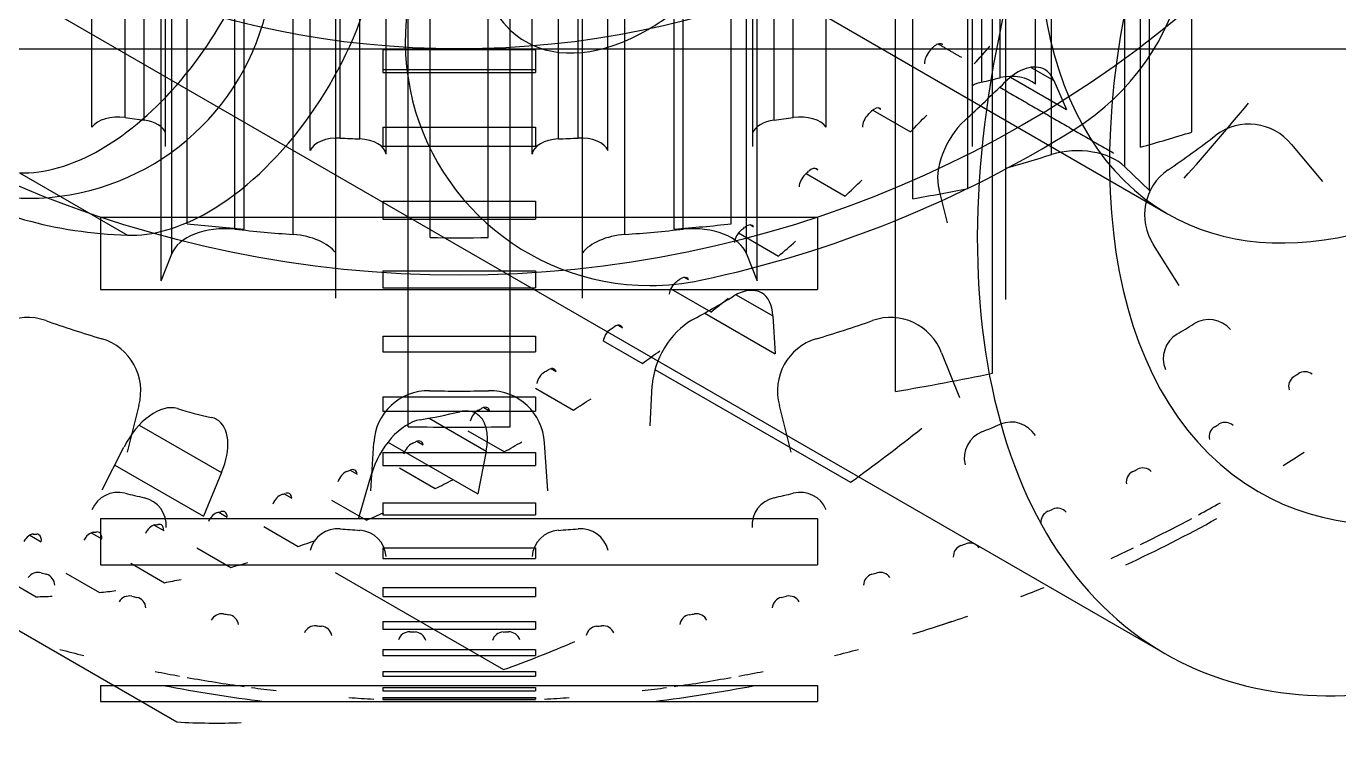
# Model space of a CAD drawing. Header units: millimetres. Extents: x 182.3 to 237.8, y 132.2 to 164.6.
# Drawn here: x 205.6 to 218.94, y 132.21 to 139.53 of the extents above; entities that cross this region are included whole.
import ezdxf

# ---------------------------------------------------------------- set-up
doc = ezdxf.new("R2010")
doc.units = ezdxf.units.MM
for name, color, linetype in [('V_06_Gears_Drive_Az_Pinion_1', 7, 'CONTINUOUS'), ('V_06_Gears_Drive_Az_Pinion_3', 7, 'CONTINUOUS'), ('V_06_Gears_Drive_El_Drive_Shaft_3', 7, 'CONTINUOUS'), ('V_06_Gears_Drive_El_Gear_0', 7, 'CONTINUOUS'), ('V_06_Gears_Drive_El_Gear_1', 7, 'CONTINUOUS'), ('V_06_Gears_Drive_El_Gear_2', 7, 'CONTINUOUS'), ('V_06_Gears_Drive_El_Gear_3', 7, 'CONTINUOUS'), ('V_06_Gears_Drive_El_Pinion_0', 7, 'CONTINUOUS'), ('V_06_Gears_Drive_El_Pinion_1', 7, 'CONTINUOUS'), ('V_06_Gears_Drive_El_Pinion_2', 7, 'CONTINUOUS'), ('V_06_Gears_Drive_El_Pinion_3', 7, 'CONTINUOUS'), ('V_06_Gears_Drive_El_Shaft_Bushing_0', 7, 'CONTINUOUS'), ('V_06_Gears_Drive_El_Shaft_Bushing_1', 7, 'CONTINUOUS'), ('V_06_Gears_Drive_El_Shaft_Bushing_2', 7, 'CONTINUOUS'), ('V_06_Gears_Drive_El_Shaft_Bushing_3', 7, 'CONTINUOUS'), ('V_06_Gears_Drive_Sensor_Gear_1', 7, 'CONTINUOUS'), ('V_06_Gears_Drive_Sensor_Gear_3', 7, 'CONTINUOUS')]:
    doc.layers.add(name, color=color, linetype=linetype)

msp = doc.modelspace()

# ---------------------------------------------------------------- linework, layer by layer
at = {"layer": 'V_06_Gears_Drive_Az_Pinion_1'}
for p, q in [((218.461, 138.328), (218.775, 137.953)), ((217.32, 136.896), (217.06, 137.309)), ((214.904, 136.211), (215.086, 135.757)), ((206.744, 135.675), (206.625, 135.202)), ((213.375, 135.202), (213.256, 135.675)), ((209.101, 134.809), (209.134, 135.297)), ((210.866, 135.297), (210.899, 134.809))]:
    msp.add_line(p, q, dxfattribs=at)
for centre, radius, start, end in [((218.028, 137.982), 0.554, 38.5543, 127.319), ((210, 148.5), 12.678, -55.3566, -52.6434), ((217.522, 137.615), 0.554, 124.681, -146.5543), ((205.615, 136.016), 0.554, 70.681, 159.4457), ((210, 148.5), 12.678, -109.3566, -106.6434), ((210, 148.5), 12.678, -73.3566, -70.6434), ((214.385, 136.016), 0.554, 20.5543, 109.319), ((206.21, 135.823), 0.554, -15.4457, 73.319), ((213.79, 135.823), 0.554, 106.681, -164.5543), ((209.687, 135.272), 0.554, 88.681, 177.4457), ((210, 148.5), 12.678, -91.3566, -88.6434), ((210.313, 135.272), 0.554, 2.5543, 91.319), ((210.001, 148.501), 15.957, -64.865, -61.1405), ((210.001, 148.5), 15.957, -100.865, -97.1405), ((210.001, 148.5), 15.957, -82.865, -79.1405)]:
    msp.add_arc(centre, radius, start, end, dxfattribs=at)
at = {"layer": 'V_06_Gears_Drive_Az_Pinion_3'}
for p, q in [((216.021, 138.227), (216.021, 145.367)), ((216.766, 138.103), (216.766, 145.243)), ((217.017, 137.861), (217.017, 145.001)), ((207.721, 137.468), (207.721, 144.608)), ((208.314, 137.414), (208.314, 144.554)), ((211.686, 137.414), (211.686, 144.554)), ((212.279, 137.468), (212.279, 144.608)), ((207.079, 137.217), (207.079, 144.357)), ((212.921, 137.217), (212.921, 144.357)), ((206.97, 136.942), (206.97, 144.082)), ((213.03, 136.942), (213.03, 144.082)), ((215.422, 136.003), (215.422, 143.144)), ((214.436, 135.818), (214.436, 142.959)), ((209.482, 135.46), (209.482, 142.6)), ((210.519, 135.46), (210.519, 142.6)), ((216.766, 138.103), (217.017, 137.861)), ((206.97, 136.942), (207.079, 137.217)), ((212.921, 137.217), (213.03, 136.942))]:
    msp.add_line(p, q, dxfattribs=at)
for centre, major_axis, start_param, end_param in [((210, 144.668), (12.678, 0), 5.166158, 5.207306), ((216.284, 137.945), (-0.554, 0), -2.625774, -1.076536), ((207.622, 137.153), (-0.554, 0), -1.750897, -0.20166), ((210, 144.668), (12.678, 0), 4.531632, 4.578987), ((210, 144.668), (12.678, 0), 4.845791, 4.893146), ((212.378, 137.153), (-0.554, 0), -2.939933, -1.390695), ((208.24, 137.097), (-0.554, 0), -2.724944, -1.704855), ((211.76, 137.097), (-0.554, 0), -1.436738, -0.416649), ((210.001, 144.668), (15.957, 0), 4.993998, 5.059003), ((210.001, 144.668), (15.957, 0), 4.679838, 4.744843)]:
    msp.add_ellipse(centre, major_axis=major_axis, ratio=0.57735, start_param=start_param, end_param=end_param, dxfattribs=at)
for points in [[(208.746, 136.768), (208.746, 143.908)], [(211.254, 136.768), (211.254, 143.908)], [(215.557, 136.752), (215.557, 143.892)]]:
    msp.add_open_spline(points, degree=1, dxfattribs=at)
at = {"layer": 'V_06_Gears_Drive_El_Drive_Shaft_3'}
msp.add_line((213.74, 139.623), (217.2, 137.625), dxfattribs=at)
for start_param, end_param in [(0, 3.141593), (3.926991, 0)]:
    msp.add_ellipse((220.367, 143.109), major_axis=(-3.167, -5.485), ratio=0.57735, start_param=start_param, end_param=end_param, dxfattribs=at)
at = {"layer": 'V_06_Gears_Drive_El_Gear_0'}
for p, q in [((209.223, 139.296), (210.777, 139.296)), ((209.223, 139.092), (210.777, 139.092)), ((209.223, 139.062), (210.777, 139.062)), ((209.223, 138.505), (210.777, 138.505)), ((209.223, 138.311), (210.777, 138.311)), ((209.223, 137.754), (210.777, 137.754)), ((209.223, 137.57), (210.777, 137.57)), ((209.223, 137.045), (210.777, 137.045)), ((209.223, 136.872), (210.777, 136.872)), ((209.223, 136.381), (210.777, 136.381)), ((209.223, 136.22), (210.777, 136.22)), ((209.223, 135.765), (210.777, 135.765)), ((209.223, 135.617), (210.777, 135.617)), ((209.223, 135.199), (210.777, 135.199)), ((209.223, 135.064), (210.777, 135.064)), ((209.223, 134.686), (210.777, 134.686)), ((209.223, 134.565), (210.777, 134.565)), ((209.223, 134.228), (210.777, 134.228)), ((209.223, 134.12), (210.777, 134.12)), ((209.223, 133.825), (210.777, 133.825)), ((209.223, 133.733), (210.777, 133.733)), ((209.223, 133.481), (210.777, 133.481)), ((209.223, 133.403), (210.777, 133.403)), ((209.223, 133.196), (210.777, 133.196)), ((209.223, 133.133), (210.777, 133.133)), ((209.223, 132.971), (210.777, 132.971)), ((209.223, 132.924), (210.777, 132.924)), ((209.223, 132.808), (210.777, 132.808)), ((209.223, 132.776), (210.777, 132.776)), ((209.223, 132.706), (210.777, 132.706)), ((209.223, 132.69), (210.777, 132.69)), ((209.223, 132.667), (210.777, 132.667)), ((210.777, 132.667), (209.223, 132.667))]:
    msp.add_line(p, q, dxfattribs=at)
for points in [[(209.223, 139.296), (209.223, 139.092)], [(210.777, 139.296), (210.777, 139.092)], [(209.223, 139.092), (209.223, 139.062)], [(210.777, 139.092), (210.777, 139.062)], [(209.223, 138.505), (209.223, 138.311)], [(210.777, 138.505), (210.777, 138.311)], [(209.223, 137.754), (209.223, 137.57)], [(210.777, 137.754), (210.777, 137.57)], [(209.223, 137.045), (209.223, 136.872)], [(210.777, 137.045), (210.777, 136.872)], [(209.223, 136.381), (209.223, 136.22)], [(210.777, 136.381), (210.777, 136.22)], [(209.223, 135.765), (209.223, 135.617)], [(210.777, 135.765), (210.777, 135.617)], [(209.223, 135.199), (209.223, 135.064)], [(210.777, 135.199), (210.777, 135.064)], [(209.223, 134.686), (209.223, 134.565)], [(210.777, 134.686), (210.777, 134.565)], [(209.223, 134.228), (209.223, 134.12)], [(210.777, 134.228), (210.777, 134.12)], [(209.223, 133.825), (209.223, 133.733)], [(210.777, 133.825), (210.777, 133.733)], [(209.223, 133.481), (209.223, 133.403)], [(210.777, 133.481), (210.777, 133.403)], [(209.223, 133.196), (209.223, 133.133)], [(210.777, 133.196), (210.777, 133.133)], [(209.223, 132.971), (209.223, 132.924)], [(210.777, 132.971), (210.777, 132.924)], [(209.223, 132.808), (209.223, 132.776)], [(210.777, 132.808), (210.777, 132.776)], [(209.223, 132.706), (209.223, 132.69)], [(209.223, 132.667), (209.223, 132.667)], [(210.777, 132.706), (210.777, 132.69)], [(210.777, 132.667), (210.777, 132.667)]]:
    msp.add_open_spline(points, degree=1, dxfattribs=at)
at = {"layer": 'V_06_Gears_Drive_El_Gear_1'}
for p, q in [((209.223, 139.296), (210.777, 139.296)), ((209.223, 139.092), (210.777, 139.092)), ((209.223, 139.062), (210.777, 139.062)), ((209.223, 138.505), (210.777, 138.505)), ((209.223, 138.311), (210.777, 138.311)), ((209.223, 137.754), (210.777, 137.754)), ((209.223, 137.57), (210.777, 137.57)), ((209.223, 137.045), (210.777, 137.045)), ((209.223, 136.872), (210.777, 136.872)), ((209.223, 136.381), (210.777, 136.381)), ((209.223, 136.22), (210.777, 136.22)), ((209.223, 135.765), (210.777, 135.765)), ((209.223, 135.617), (210.777, 135.617)), ((209.223, 135.199), (210.777, 135.199)), ((209.223, 135.064), (210.777, 135.064)), ((209.223, 134.686), (210.777, 134.686)), ((209.223, 134.565), (210.777, 134.565)), ((209.223, 134.228), (210.777, 134.228)), ((209.223, 134.12), (210.777, 134.12)), ((209.223, 133.825), (210.777, 133.825)), ((209.223, 133.733), (210.777, 133.733)), ((209.223, 133.481), (210.777, 133.481)), ((209.223, 133.403), (210.777, 133.403)), ((209.223, 133.196), (210.777, 133.196)), ((209.223, 133.133), (210.777, 133.133)), ((209.223, 132.971), (210.777, 132.971)), ((209.223, 132.924), (210.777, 132.924)), ((209.223, 132.808), (210.777, 132.808)), ((209.223, 132.776), (210.777, 132.776)), ((209.223, 132.706), (210.777, 132.706)), ((209.223, 132.69), (210.777, 132.69)), ((209.223, 132.667), (210.777, 132.667)), ((210.777, 132.667), (209.223, 132.667))]:
    msp.add_line(p, q, dxfattribs=at)
for points in [[(209.223, 139.296), (209.223, 139.092)], [(210.777, 139.296), (210.777, 139.092)], [(209.223, 139.092), (209.223, 139.062)], [(210.777, 139.092), (210.777, 139.062)], [(209.223, 138.505), (209.223, 138.311)], [(210.777, 138.505), (210.777, 138.311)], [(209.223, 137.754), (209.223, 137.57)], [(210.777, 137.754), (210.777, 137.57)], [(209.223, 137.045), (209.223, 136.872)], [(210.777, 137.045), (210.777, 136.872)], [(209.223, 136.381), (209.223, 136.22)], [(210.777, 136.381), (210.777, 136.22)], [(209.223, 135.765), (209.223, 135.617)], [(210.777, 135.765), (210.777, 135.617)], [(209.223, 135.199), (209.223, 135.064)], [(210.777, 135.199), (210.777, 135.064)], [(209.223, 134.686), (209.223, 134.565)], [(210.777, 134.686), (210.777, 134.565)], [(209.223, 134.228), (209.223, 134.12)], [(210.777, 134.228), (210.777, 134.12)], [(209.223, 133.825), (209.223, 133.733)], [(210.777, 133.825), (210.777, 133.733)], [(209.223, 133.481), (209.223, 133.403)], [(210.777, 133.481), (210.777, 133.403)], [(209.223, 133.196), (209.223, 133.133)], [(210.777, 133.196), (210.777, 133.133)], [(209.223, 132.971), (209.223, 132.924)], [(210.777, 132.971), (210.777, 132.924)], [(209.223, 132.808), (209.223, 132.776)], [(210.777, 132.808), (210.777, 132.776)], [(209.223, 132.706), (209.223, 132.69)], [(209.223, 132.667), (209.223, 132.667)], [(210.777, 132.706), (210.777, 132.69)], [(210.777, 132.667), (210.777, 132.667)]]:
    msp.add_open_spline(points, degree=1, dxfattribs=at)
at = {"layer": 'V_06_Gears_Drive_El_Gear_2'}
for centre, radius, start, end in [((214.941, 140.594), 2.486, -58, 122), ((205.623, 140.268), 2.486, -90, 62), ((211.938, 139.381), 2.486, 102, -90), ((210, 148.5), 11.809, -78, -58), ((205.623, 140.268), 2.486, -118, -90), ((211.938, 139.381), 2.486, -90, -78), ((218.55, 135.87), 0.118, 124.0382, -162.733), ((210, 148.5), 15.134, -55.902, -55.698), ((218.596, 135.901), 0.118, 51.133, 124.3618), ((217.741, 135.358), 0.118, 120.4382, -166.333), ((210, 148.5), 15.134, -59.502, -59.298), ((217.787, 135.386), 0.118, 47.533, 120.7618), ((210, 148.5), 15.833, -58.0564, -57.1438), ((210, 148.5), 15.134, -63.102, -62.898), ((216.949, 134.923), 0.118, 43.933, 117.1618), ((216.9, 134.898), 0.118, 116.8382, -169.933), ((210, 148.5), 15.134, -66.702, -66.498), ((216.082, 134.513), 0.118, 40.333, 113.5618), ((210, 148.5), 15.833, -61.6564, -60.7438), ((216.032, 134.491), 0.118, 113.2382, -173.533), ((215.141, 134.14), 0.118, 109.6382, -177.133), ((210, 148.5), 15.134, -70.302, -70.098), ((215.192, 134.159), 0.118, 36.733, 109.9618), ((210, 148.5), 15.833, -65.2564, -64.3438), ((205.719, 133.861), 0.118, 73.6382, 146.867), ((210, 148.5), 15.134, -106.302, -106.098), ((205.771, 133.846), 0.118, 0.733, 73.9618), ((214.229, 133.846), 0.118, 106.0382, 179.267), ((210, 148.5), 15.134, -73.902, -73.698), ((214.281, 133.861), 0.118, 33.133, 106.3618), ((210, 148.5), 15.833, -68.8564, -67.9438), ((206.646, 133.621), 0.118, 77.2382, 150.467), ((210, 148.5), 15.134, -102.702, -102.498), ((206.699, 133.609), 0.118, 4.333, 77.5618), ((213.301, 133.609), 0.118, 102.4382, 175.667), ((210, 148.5), 15.134, -77.502, -77.298), ((213.354, 133.621), 0.118, 29.533, 102.7618), ((207.587, 133.44), 0.118, 80.8382, 154.067), ((210, 148.5), 15.134, -99.102, -98.898), ((210, 148.5), 15.134, -81.102, -80.898), ((212.413, 133.44), 0.118, 25.933, 99.1618), ((207.641, 133.431), 0.118, 7.933, 81.1618), ((208.537, 133.318), 0.118, 84.4382, 157.667), ((210, 148.5), 15.134, -95.502, -95.298), ((208.592, 133.313), 0.118, 11.533, 84.7618), ((211.408, 133.313), 0.118, 95.2382, 168.467), ((210, 148.5), 15.134, -84.702, -84.498), ((211.463, 133.318), 0.118, 22.333, 95.5618), ((212.359, 133.431), 0.118, 98.8382, 172.067), ((210, 148.5), 15.833, -72.4564, -71.5438), ((209.494, 133.256), 0.118, 88.0382, 161.267), ((210, 148.5), 15.134, -91.902, -91.698), ((209.548, 133.255), 0.118, 15.133, 88.3618), ((210.452, 133.255), 0.118, 91.6382, 164.867), ((210, 148.5), 15.134, -88.302, -88.098), ((210.506, 133.256), 0.118, 18.733, 91.9618), ((210, 148.5), 15.833, -104.8564, -103.9438), ((210, 148.5), 15.833, -76.0564, -75.1438), ((210, 148.5), 15.833, -101.2564, -100.3438), ((210, 148.5), 15.833, -79.6564, -78.7438), ((210, 148.5), 15.833, -97.6564, -96.7438), ((210, 148.5), 15.833, -83.2564, -82.3438), ((210, 148.5), 15.833, -94.0564, -93.1438), ((210, 148.5), 15.833, -90.4564, -89.5438), ((210, 148.5), 15.833, -86.8564, -85.9438)]:
    msp.add_arc(centre, radius, start, end, dxfattribs=at)
at = {"layer": 'V_06_Gears_Drive_El_Gear_3'}
for p, q in [((214.904, 139.35), (214.914, 139.345)), ((214.205, 138.678), (214.588, 138.457)), ((214.271, 138.699), (214.288, 138.689)), ((205.53, 138.04), (206.629, 137.406)), ((213.528, 138.034), (213.924, 137.805)), ((213.622, 138.085), (213.647, 138.071)), ((212.84, 137.429), (213.247, 137.194)), ((212.962, 137.511), (212.993, 137.493)), ((212.292, 136.979), (212.331, 136.957)), ((212.151, 136.862), (212.56, 136.626)), ((211.615, 136.491), (211.661, 136.465)), ((211.464, 136.334), (211.864, 136.103)), ((210.934, 136.05), (210.986, 136.02)), ((210.778, 135.851), (211.163, 135.629)), ((210.252, 135.656), (210.31, 135.622)), ((210.087, 135.419), (210.46, 135.204)), ((209.57, 135.312), (209.635, 135.274)), ((208.893, 135.018), (208.964, 134.977)), ((209.394, 135.04), (209.757, 134.83)), ((208.221, 134.778), (208.299, 134.732)), ((208.702, 134.714), (209.058, 134.509)), ((207.556, 134.591), (207.642, 134.541)), ((205.637, 134.357), (205.753, 134.29)), ((206.259, 134.381), (206.367, 134.319)), ((206.9, 134.459), (206.998, 134.403)), ((208.014, 134.444), (208.364, 134.242)), ((207.333, 134.229), (207.679, 134.03)), ((206.003, 133.971), (206.345, 133.774)), ((206.662, 134.072), (207.005, 133.874)), ((205.359, 133.929), (205.702, 133.731))]:
    msp.add_line(p, q, dxfattribs=at)
for centre, major_axis, start_param, end_param in [((211.92, 141.528), (-1.243, -2.153), 4.13643, 0), ((205.65, 140.261), (-1.243, -2.153), 3.141593, 6.230825), ((206.356, 140.309), (-1.243, -2.153), 0.785398, 2.711859), ((207.454, 139.675), (-1.243, -2.153), 0.785398, 3.141593), ((211.92, 141.528), (-1.243, -2.153), 0.785398, 0.994838), ((211.92, 141.528), (-1.243, -2.153), 0, 0.785398), ((210.549, 148.183), (-7.567, -13.107), 1.192025, 1.195585), ((214.85, 139.246), (0.059, 0.102), 0, -5.086556), ((214.85, 139.246), (0.059, 0.102), -0.081455, 0), ((210.549, 148.183), (-7.917, -13.712), 1.217256, 1.233184), ((214.815, 139.208), (0.059, 0.102), -5.092204, -3.81412), ((214.184, 138.557), (0.059, 0.102), -5.155036, -3.876952), ((210.549, 148.183), (-7.567, -13.107), 1.129194, 1.132753), ((214.221, 138.593), (0.059, 0.102), 0, -5.149388), ((214.221, 138.593), (0.059, 0.102), -0.144287, 0), ((210.549, 148.183), (-7.917, -13.712), 1.154424, 1.170352), ((206.356, 140.309), (-1.243, -2.153), 0.296706, 0.785398), ((213.577, 137.978), (0.059, 0.102), 0, -5.21222), ((210.549, 148.183), (-5.905, -10.227), 0, 0.296706), ((213.54, 137.944), (0.059, 0.102), -5.217867, -3.939784), ((210.549, 148.183), (-7.567, -13.107), 1.066362, 1.069921), ((213.577, 137.978), (0.059, 0.102), -0.207118, 0), ((210.549, 148.183), (-7.917, -13.712), 1.091592, 1.10752), ((207.454, 139.675), (-1.243, -2.153), 0.296706, 0.785398), ((212.883, 137.372), (0.059, 0.102), -5.280699, -4.002616), ((210.549, 148.183), (-7.567, -13.107), 1.00353, 1.007089), ((212.921, 137.403), (0.059, 0.102), 0, -5.275052), ((212.921, 137.403), (0.059, 0.102), -0.26995, 0), ((210.549, 148.183), (-7.917, -13.712), 1.02876, 1.044688), ((212.217, 136.842), (0.059, 0.102), -5.343531, -4.065447), ((210.549, 148.183), (-7.567, -13.107), 0.940698, 0.944258), ((212.256, 136.871), (0.059, 0.102), 0, -5.337884), ((212.256, 136.871), (0.059, 0.102), -0.332782, 0), ((210.549, 148.183), (-7.917, -13.712), 0.965928, 0.981856), ((211.584, 136.384), (0.059, 0.102), 0, -5.400716), ((211.584, 136.384), (0.059, 0.102), -0.395614, 0), ((211.545, 136.358), (0.059, 0.102), -5.406363, -4.128279), ((210.549, 148.183), (-7.567, -13.107), 0.877866, 0.881426), ((210.549, 148.183), (-7.917, -13.712), 0.903097, 0.919025), ((210.869, 135.919), (0.059, 0.102), -5.469195, -4.191111), ((210.549, 148.183), (-7.567, -13.107), 0.815034, 0.818594), ((210.907, 135.943), (0.059, 0.102), 0, -5.463548), ((210.907, 135.943), (0.059, 0.102), -0.458446, 0), ((210.549, 148.183), (-7.917, -13.712), 0.840265, 0.856193), ((210.191, 135.53), (0.059, 0.102), -5.532027, -4.253943), ((210.549, 148.183), (-7.567, -13.107), 0.752202, 0.755762), ((210.23, 135.55), (0.059, 0.102), 0, -5.526379), ((210.23, 135.55), (0.059, 0.102), -0.521278, 0), ((209.515, 135.19), (0.059, 0.102), -5.594859, -4.316775), ((210.549, 148.183), (-7.567, -13.107), 0.689371, 0.69293), ((209.554, 135.208), (0.059, 0.102), 0, -5.589211), ((209.554, 135.208), (0.059, 0.102), -0.58411, 0), ((210.549, 148.183), (-7.917, -13.712), 0.777433, 0.793361), ((210.549, 148.183), (-7.567, -13.107), 0.626539, 0.630098), ((208.881, 134.916), (0.059, 0.102), 0, -5.652043), ((208.881, 134.916), (0.059, 0.102), -0.646941, 0), ((208.843, 134.901), (0.059, 0.102), -5.65769, -4.379607), ((210.549, 148.183), (-7.917, -13.712), 0.714601, 0.730529), ((208.178, 134.665), (0.059, 0.102), -5.720522, -4.442439), ((210.549, 148.183), (-7.567, -13.107), 0.563707, 0.567267), ((208.216, 134.677), (0.059, 0.102), 0, -5.714875), ((208.216, 134.677), (0.059, 0.102), -0.709773, 0), ((207.522, 134.482), (0.059, 0.102), -5.783354, -4.50527), ((210.549, 148.183), (-7.567, -13.107), 0.500875, 0.504435), ((207.559, 134.491), (0.059, 0.102), 0, -5.777707), ((207.559, 134.491), (0.059, 0.102), -0.772605, 0), ((210.549, 148.183), (-7.917, -13.712), 0.651769, 0.667697), ((205.636, 134.26), (0.059, 0.102), -5.97185, -4.693766), ((210.549, 148.183), (-7.567, -13.107), 0.312379, 0.315939), ((205.67, 134.26), (0.059, 0.102), 0, -5.966202), ((205.67, 134.26), (0.059, 0.102), -0.961101, 0), ((206.248, 134.279), (0.059, 0.102), -5.909018, -4.630934), ((210.549, 148.183), (-7.567, -13.107), 0.375211, 0.378771), ((206.284, 134.282), (0.059, 0.102), 0, -5.903371), ((206.284, 134.282), (0.059, 0.102), -0.898269, 0), ((206.878, 134.354), (0.059, 0.102), -5.846186, -4.568102), ((210.549, 148.183), (-7.567, -13.107), 0.438043, 0.441603), ((206.914, 134.359), (0.059, 0.102), 0, -5.840539), ((206.914, 134.359), (0.059, 0.102), -0.835437, 0), ((210.549, 148.183), (-7.917, -13.712), 0.588937, 0.604865), ((210.549, 148.183), (-7.917, -13.712), 0.526106, 0.542033), ((210.549, 148.183), (-7.917, -13.712), 0.463274, 0.479202), ((210.549, 148.183), (-7.917, -13.712), 0.33761, 0.353538), ((210.549, 148.183), (-7.917, -13.712), 0.400442, 0.41637)]:
    msp.add_ellipse(centre, major_axis=major_axis, ratio=0.57735, start_param=start_param, end_param=end_param, dxfattribs=at)
msp.add_open_spline([(214.871, 139.351), (215.106, 139.215)], degree=1, dxfattribs=at)
at = {"layer": 'V_06_Gears_Drive_El_Pinion_0'}
for p, q in [((206.356, 137.589), (213.644, 137.589)), ((206.356, 136.856), (213.644, 136.856)), ((206.356, 134.525), (213.644, 134.525)), ((206.356, 134.054), (213.644, 134.054)), ((206.356, 132.829), (213.644, 132.829)), ((206.356, 132.667), (213.644, 132.667))]:
    msp.add_line(p, q, dxfattribs=at)
for points in [[(206.356, 137.589), (206.356, 137.21), (206.356, 136.856)], [(213.644, 137.589), (213.644, 137.21), (213.644, 136.856)], [(206.356, 134.525), (206.356, 134.275), (206.356, 134.054)], [(213.644, 134.525), (213.644, 134.275), (213.644, 134.054)], [(206.356, 132.829), (206.356, 132.731), (206.356, 132.667)], [(213.644, 132.829), (213.644, 132.731), (213.644, 132.667)]]:
    msp.add_open_spline(points, degree=2, dxfattribs=at)
at = {"layer": 'V_06_Gears_Drive_El_Pinion_1'}
for p, q in [((206.356, 137.589), (213.644, 137.589)), ((206.356, 136.856), (213.644, 136.856)), ((206.356, 134.525), (213.644, 134.525)), ((206.356, 134.054), (213.644, 134.054)), ((206.356, 132.829), (213.644, 132.829)), ((206.356, 132.667), (213.644, 132.667))]:
    msp.add_line(p, q, dxfattribs=at)
for points in [[(206.356, 137.589), (206.356, 137.21), (206.356, 136.856)], [(213.644, 137.589), (213.644, 137.21), (213.644, 136.856)], [(206.356, 134.525), (206.356, 134.275), (206.356, 134.054)], [(213.644, 134.525), (213.644, 134.275), (213.644, 134.054)], [(206.356, 132.829), (206.356, 132.731), (206.356, 132.667)], [(213.644, 132.829), (213.644, 132.731), (213.644, 132.667)]]:
    msp.add_open_spline(points, degree=2, dxfattribs=at)
at = {"layer": 'V_06_Gears_Drive_El_Pinion_2'}
for p, q in [((218.461, 138.328), (218.775, 137.953)), ((217.32, 136.896), (217.06, 137.309)), ((214.904, 136.211), (215.086, 135.757)), ((206.744, 135.675), (206.625, 135.202)), ((213.375, 135.202), (213.256, 135.675)), ((209.101, 134.809), (209.134, 135.297)), ((210.866, 135.297), (210.899, 134.809))]:
    msp.add_line(p, q, dxfattribs=at)
for centre, radius, start, end in [((218.028, 137.982), 0.554, 38.5543, 127.319), ((210, 148.5), 12.678, -55.3566, -52.6434), ((217.522, 137.615), 0.554, 124.681, -146.5543), ((205.615, 136.016), 0.554, 70.681, 159.4457), ((210, 148.5), 12.678, -109.3566, -106.6434), ((210, 148.5), 12.678, -73.3566, -70.6434), ((214.385, 136.016), 0.554, 20.5543, 109.319), ((206.21, 135.823), 0.554, -15.4457, 73.319), ((213.79, 135.823), 0.554, 106.681, -164.5543), ((209.687, 135.272), 0.554, 88.681, 177.4457), ((210, 148.5), 12.678, -91.3566, -88.6434), ((210.313, 135.272), 0.554, 2.5543, 91.319), ((210.001, 148.501), 15.957, -64.865, -61.1405), ((210.001, 148.5), 15.957, -100.865, -97.1405), ((210.001, 148.5), 15.957, -82.865, -79.1405)]:
    msp.add_arc(centre, radius, start, end, dxfattribs=at)
at = {"layer": 'V_06_Gears_Drive_El_Pinion_3'}
for p, q in [((215.815, 139.113), (216.044, 138.98)), ((215.605, 139.012), (216.173, 138.684)), ((216.044, 138.98), (216.173, 138.684)), ((214.963, 137.532), (214.879, 137.871)), ((212.815, 136.802), (213.189, 136.586)), ((212.496, 136.615), (213.212, 136.201)), ((213.189, 136.586), (213.212, 136.201)), ((211.991, 136.042), (213.979, 134.895)), ((211.941, 135.467), (211.964, 135.879)), ((206.748, 135.476), (207.584, 134.993)), ((209.694, 135.547), (210.274, 135.212)), ((209.276, 135.304), (210.19, 134.776)), ((206.372, 134.818), (206.593, 135.252)), ((210.274, 135.212), (210.19, 134.776)), ((206.5, 135.069), (207.401, 134.549)), ((207.584, 134.993), (207.401, 134.549)), ((208.98, 134.532), (209.109, 134.976)), ((208.739, 133.978), (210.451, 132.99)), ((205.327, 133.499), (207.13, 132.458))]:
    msp.add_line(p, q, dxfattribs=at)
for centre, major_axis, start_param, end_param in [((215.677, 138.61), (0.277, 0.48), 0, -5.160607), ((215.677, 138.61), (0.277, 0.48), -0.426659, 0), ((212.576, 147.012), (-6.339, -10.979), 1.07588, 1.123235), ((212.577, 147.014), (-7.978, -13.819), 1.224086, 1.289091), ((215.256, 138.209), (0.277, 0.48), -5.206649, -3.657412), ((212.576, 147.012), (-6.339, -10.979), 0.761721, 0.809076), ((212.798, 136.34), (0.277, 0.48), 0, -5.474766), ((212.798, 136.34), (0.277, 0.48), -0.740818, 0), ((212.355, 136.084), (0.277, 0.48), -5.520808, -3.971571), ((206.9, 135.147), (0.277, 0.48), -6.149127, -4.599889), ((212.576, 147.012), (-6.339, -10.979), 0.133402, 0.180757), ((207.258, 135.054), (0.277, 0.48), 0, -6.103084), ((212.576, 147.012), (-6.339, -10.979), 0.447561, 0.494917), ((209.896, 135.114), (0.277, 0.48), 0, -5.788925), ((209.896, 135.114), (0.277, 0.48), -1.054977, 0), ((207.258, 135.054), (0.277, 0.48), -1.369137, 0), ((209.476, 135.029), (0.277, 0.48), -5.834968, -4.28573), ((212.577, 147.013), (-7.978, -13.819), 0.909927, 0.974932), ((212.577, 147.013), (-7.978, -13.819), 0.595768, 0.660773), ((212.577, 147.013), (-7.978, -13.819), 0.281609, 0.346614)]:
    msp.add_ellipse(centre, major_axis=major_axis, ratio=0.57735, start_param=start_param, end_param=end_param, dxfattribs=at)
msp.add_open_spline([(215.495, 138.911), (216.652, 138.242)], degree=1, dxfattribs=at)
at = {"layer": 'V_06_Gears_Drive_El_Shaft_Bushing_0'}
msp.add_line((196.5, 139.3), (225.5, 139.3), dxfattribs=at)
at = {"layer": 'V_06_Gears_Drive_El_Shaft_Bushing_1'}
msp.add_line((196.5, 139.3), (225.5, 139.3), dxfattribs=at)
at = {"layer": 'V_06_Gears_Drive_El_Shaft_Bushing_2'}
for radius in [11.5, 9.2]:
    msp.add_circle((210, 148.5), radius, dxfattribs=at)
at = {"layer": 'V_06_Gears_Drive_El_Shaft_Bushing_3'}
msp.add_line((196.667, 144.994), (217.173, 133.155), dxfattribs=at)
for major_axis, start_param, end_param in [((-4.6, -7.967), 0, 3.141593), ((-4.6, -7.967), 3.926991, 0), ((-3.65, -6.322), 0, 3.141593), ((-3.65, -6.322), 3.926991, 0)]:
    msp.add_ellipse((221.773, 141.122), major_axis=major_axis, ratio=0.57735, start_param=start_param, end_param=end_param, dxfattribs=at)
at = {"layer": 'V_06_Gears_Drive_Sensor_Gear_1'}
for centre, radius, start, end in [((210, 148.5), 14.13, -58.9065, -58.0935), ((217.621, 136.261), 0.288, 40.3269, 121.9758), ((217.446, 136.153), 0.288, 121.0242, -157.3259), ((210, 148.5), 14.13, -67.9065, -67.0935), ((215.612, 135.219), 0.288, 31.3269, 112.9758), ((215.423, 135.141), 0.288, 112.0242, -166.3259), ((206.534, 134.505), 0.288, 76.0242, 157.6741), ((210, 148.5), 14.13, -103.9065, -103.0935), ((210, 148.5), 14.13, -76.9065, -76.0935), ((213.466, 134.505), 0.288, 22.3269, 103.9758), ((206.734, 134.457), 0.288, -4.6731, 76.9758), ((213.266, 134.457), 0.288, 103.0242, -175.3259), ((210.001, 148.5), 15.833, -64.0649, -61.9395), ((208.766, 134.135), 0.288, 85.0242, 166.6741), ((210, 148.5), 14.13, -94.9065, -94.0935), ((208.971, 134.119), 0.288, 4.3269, 85.9758), ((211.029, 134.119), 0.288, 94.0242, 175.6741), ((210, 148.5), 14.13, -85.9065, -85.0935), ((211.234, 134.135), 0.288, 13.3269, 94.9758), ((210.001, 148.5), 15.833, -73.0649, -70.9395), ((210.001, 148.5), 15.833, -100.0649, -97.9395), ((210.001, 148.5), 15.833, -82.0649, -79.9395), ((210.001, 148.5), 15.833, -91.0649, -88.9395)]:
    msp.add_arc(centre, radius, start, end, dxfattribs=at)
at = {"layer": 'V_06_Gears_Drive_Sensor_Gear_3'}
for p, q in [((215.315, 138.963), (215.315, 142.919)), ((215.5, 139.008), (215.5, 142.963)), ((215.858, 138.941), (215.858, 142.896)), ((206.604, 138.603), (206.604, 142.559)), ((206.799, 138.576), (206.799, 142.532)), ((213.201, 138.576), (213.201, 142.532)), ((213.396, 138.603), (213.396, 142.559)), ((206.268, 138.505), (206.268, 142.461)), ((213.732, 138.505), (213.732, 142.461)), ((217.449, 138.456), (217.449, 142.411)), ((208.487, 138.267), (208.487, 142.222)), ((208.791, 138.394), (208.791, 142.35)), ((208.991, 138.385), (208.991, 142.34)), ((211.009, 138.385), (211.009, 142.34)), ((211.209, 138.394), (211.209, 142.35)), ((211.513, 138.267), (211.513, 142.222)), ((216.925, 138.302), (216.925, 142.257)), ((209.258, 138.232), (209.258, 142.187)), ((210.742, 138.232), (210.742, 142.187)), ((215.171, 137.882), (215.171, 141.838)), ((214.613, 137.777), (214.613, 141.733)), ((207.234, 137.522), (207.234, 141.477)), ((207.814, 137.468), (207.814, 141.424)), ((212.186, 137.468), (212.186, 141.424)), ((212.767, 137.522), (212.767, 141.477)), ((209.706, 137.382), (209.706, 141.338)), ((210.294, 137.382), (210.294, 141.338))]:
    msp.add_line(p, q, dxfattribs=at)
for centre, major_axis, start_param, end_param in [((215.612, 138.855), (-0.288, 0), -2.594836, -1.169794), ((215.423, 138.809), (-0.288, 0), -1.186402, -0.782731), ((210, 146.522), (14.13, 0), 5.097993, 5.112183), ((206.534, 138.442), (-0.288, 0), -1.81472, -0.38966), ((213.466, 138.442), (-0.288, 0), -2.751915, -1.326873), ((210, 146.522), (14.13, 0), 4.469674, 4.483865), ((206.734, 138.414), (-0.288, 0), -2.944708, -1.798112), ((213.266, 138.414), (-0.288, 0), -1.343481, -0.196893), ((210, 146.522), (14.13, 0), 4.940913, 4.955104), ((208.766, 138.229), (-0.288, 0), -1.65764, -0.232581), ((210, 146.522), (14.13, 0), 4.626754, 4.640944), ((208.971, 138.219), (-0.288, 0), -3.066075, -1.641033), ((211.029, 138.219), (-0.288, 0), -1.500561, -0.075501), ((210, 146.522), (14.13, 0), 4.783834, 4.798024), ((211.234, 138.229), (-0.288, 0), -2.908995, -1.483953), ((210.001, 146.522), (15.833, 0), 5.165041, 5.202137), ((210.001, 146.522), (15.833, 0), 5.007962, 5.045057), ((210.001, 146.522), (15.833, 0), 4.536723, 4.573819), ((210.001, 146.522), (15.833, 0), 4.850882, 4.887978), ((210.001, 146.522), (15.833, 0), 4.693802, 4.730898)]:
    msp.add_ellipse(centre, major_axis=major_axis, ratio=0.57735, start_param=start_param, end_param=end_param, dxfattribs=at)
for points in [[(207.016, 138.31), (207.016, 142.265)], [(212.984, 138.31), (212.984, 142.265)], [(215.219, 138.307), (215.219, 142.263)]]:
    msp.add_open_spline(points, degree=1, dxfattribs=at)

doc.saveas('drawing.dxf')
